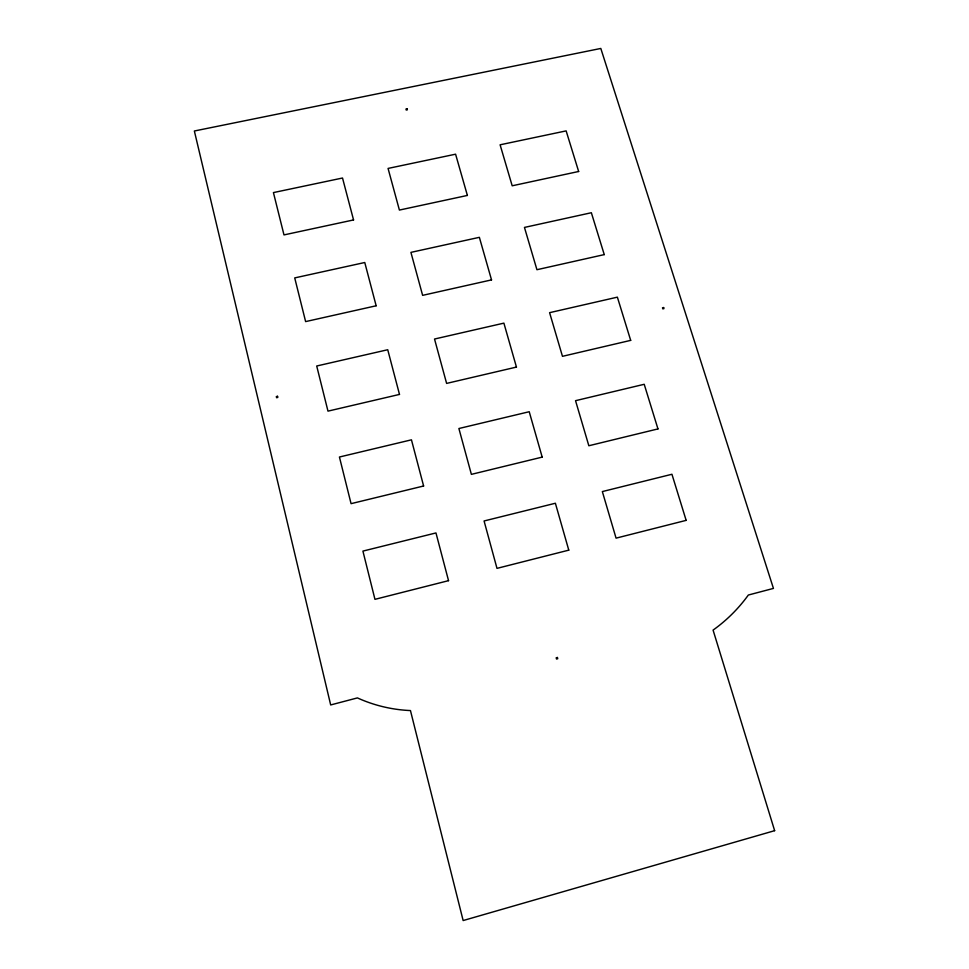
<?xml version="1.0" encoding="UTF-8"?>
<svg xmlns="http://www.w3.org/2000/svg" width="969" height="969" viewBox="0 0 969 969"><rect width="100%" height="100%" fill="white"/><g stroke="black" fill="none" stroke-linecap="round" stroke-linejoin="round"><path stroke-width="1.45" d="M774.643 830.675L463.146 920.55L410.456 710.568A141.438 139.148 -3.3 0 1 357.416 697.91L330.683 704.947L194.357 130.997L600.804 48.45L773.444 588.413L748.347 595.027A166.317 159.158 31.2 0 1 713.075 630.104L774.643 830.675M557.405 657.491L556.182 657.818L556.533 659.041L557.744 658.726L557.405 657.491M448.538 580.661L374.955 599.339L362.915 551.095L435.965 532.938L448.538 580.661M568.779 550.15L496.988 568.367L484.076 520.971L555.382 503.25L568.779 550.15M686.149 520.365L616.066 538.146L602.343 491.574L671.941 474.265L686.149 520.365M423.61 486.002L351.069 503.662L339.429 457.017L411.45 439.829L423.61 486.002M542.192 457.114L471.382 474.362L458.894 428.516L529.219 411.728L542.192 457.114M657.963 428.916L588.837 445.752L575.538 400.681L644.215 384.293L657.963 428.916M399.494 394.419L327.982 411.135L316.706 366.003L387.733 349.736L399.494 394.419M516.453 367.081L446.612 383.409L434.524 339.029L503.892 323.137L516.453 367.081M630.686 340.373L562.468 356.326L549.593 312.672L617.374 297.156L630.686 340.373M277.534 396.309L276.322 396.587L276.601 397.714L277.8 397.435L277.534 396.309M663.608 307.548L662.493 307.803L662.832 308.881L663.947 308.627L663.608 307.548M376.154 305.78L305.623 321.599L294.721 277.909L364.768 262.514L376.154 305.78M491.525 279.896L422.629 295.351L410.917 252.376L479.364 237.332L491.525 279.896M604.256 254.605L536.935 269.709L524.459 227.424L591.356 212.732L604.256 254.605M353.552 219.939L283.99 234.91L273.428 192.589L342.517 178.017L353.552 219.939M467.385 195.435L399.398 210.067L388.06 168.424L455.587 154.192L467.385 195.435M578.65 171.489L512.189 185.794L500.101 144.805L566.138 130.888L578.65 171.489M407.077 108.807L405.963 109.037L406.241 110.042L407.355 109.812L407.077 108.807"/></g></svg>
